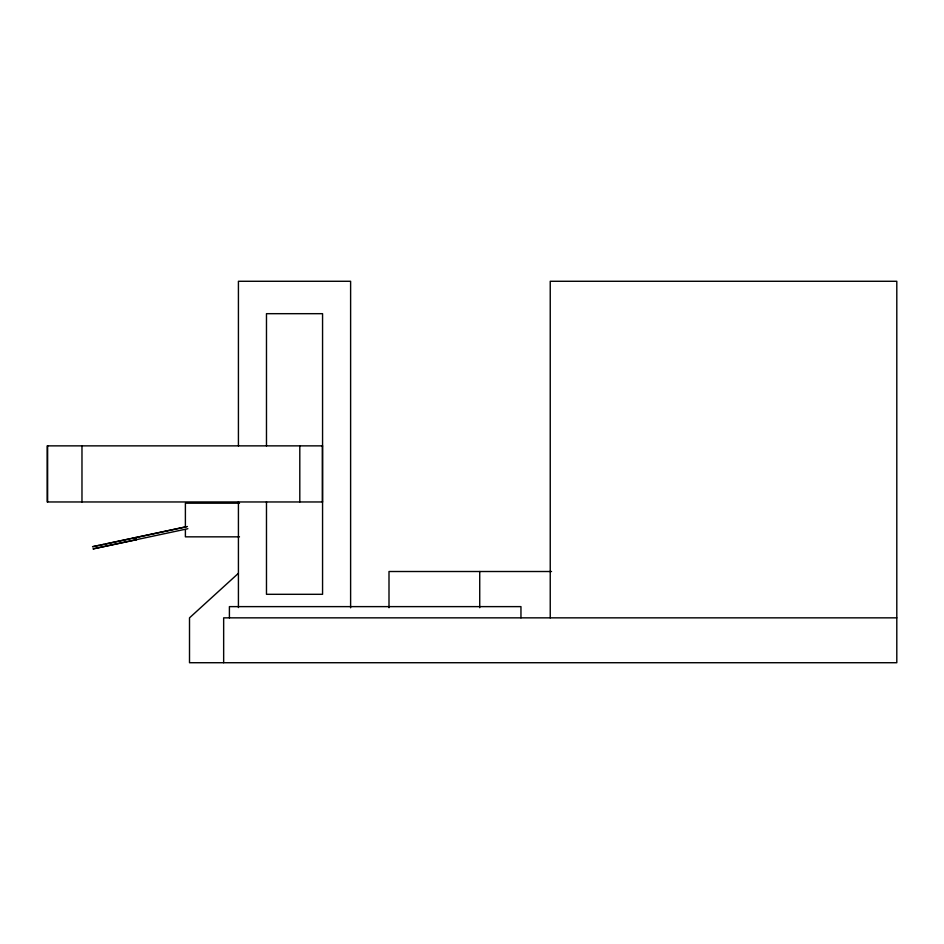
<?xml version="1.0" encoding="UTF-8"?>
<svg xmlns="http://www.w3.org/2000/svg" width="944" height="944" viewBox="0 0 944 944"><rect width="100%" height="100%" fill="white"/><g stroke="black" fill="none" stroke-linecap="round" stroke-linejoin="round"><path stroke-width="1.42" d="M238.419 573.303L189.508 617.848L189.508 662.723L896.8 662.723L896.8 281.277L550.234 281.277L550.234 617.848M136.384 539.708L92.996 548.912L187.891 528.711M131.44 538.505L186.169 526.823M130.307 538.753L105.221 544.098M99.273 545.349L92.524 546.718L187.431 526.516M100.43 545.113L103.887 544.381M322.565 445.863L47.2 445.863L47.2 501.96L322.565 501.96M239.481 503.187L185.39 503.187L185.39 526.599M239.481 536.841L185.39 536.841L185.39 529.525M551.532 571.509L388.999 571.509L388.999 607.712M896.8 617.848L223.657 617.848L223.657 662.723M135.735 537.514L136.207 539.708M520.958 617.848L520.958 606.626L229.404 606.626L229.404 617.848M479.729 571.509L479.729 607.712M350.613 607.794L350.613 281.277L238.419 281.277L238.419 445.887M322.435 445.863L322.435 501.96M299.803 445.863L299.803 501.96M266.479 445.91L266.479 313.679L322.565 313.679L322.565 594.307L266.479 594.307L266.479 501.736M238.419 501.736L238.419 607.558M81.975 445.863L81.975 501.96M47.625 445.863L47.625 501.96"/></g></svg>
